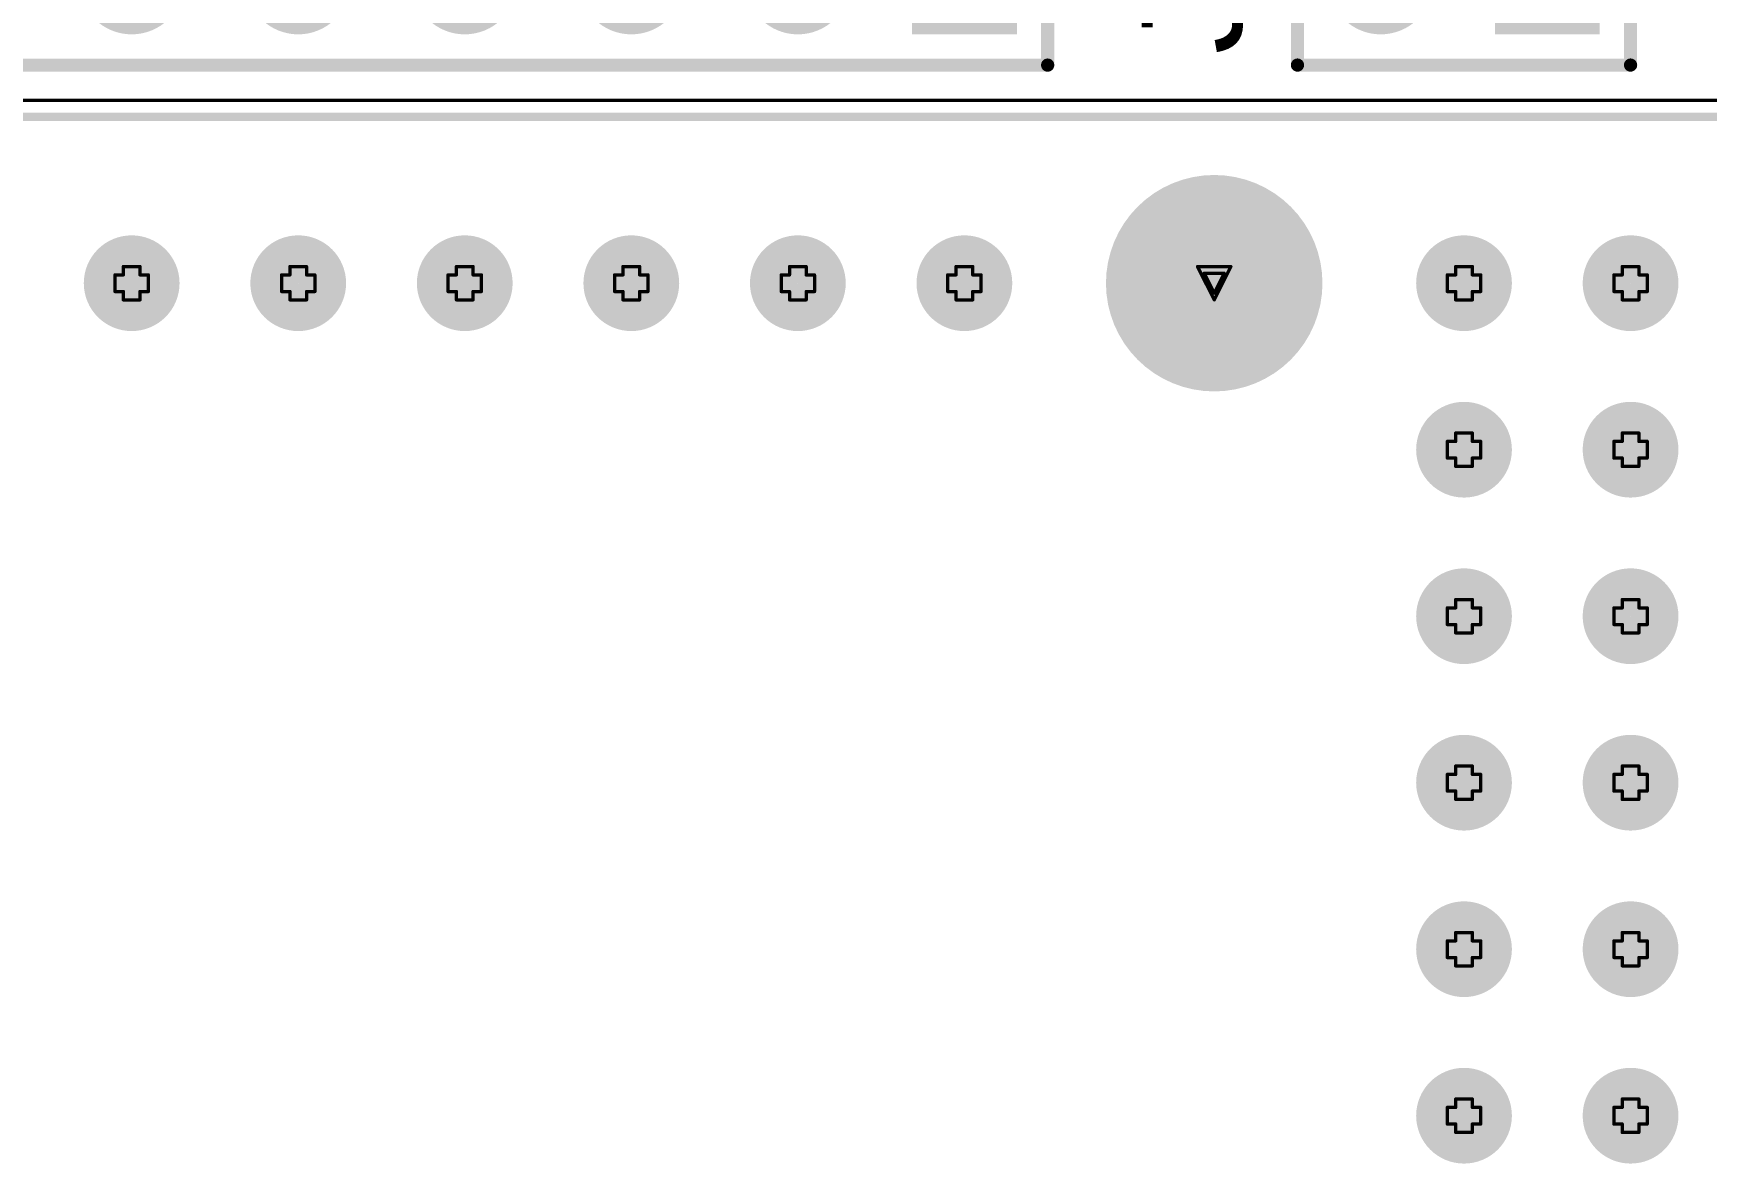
# Model space of a CAD drawing. Header units: millimetres. Extents: x 3.26 to 13.14, y 5.38 to 10.83.
# Drawn here: x 6.451 to 7.456, y 8.29 to 8.969 of the extents above; entities that cross this region are included whole.
import ezdxf

# ---------------------------------------------------------------- set-up
doc = ezdxf.new("R2010")
doc.units = ezdxf.units.MM
doc.header["$MEASUREMENT"] = 0
for name, color, linetype in [('BottomLayer', 5, 'Continuous'), ('BottomSolder', 6, 'Continuous'), ('DrillDrawing', 1, 'Continuous'), ('Mechanical16', 56, 'Continuous'), ('Mechanical4', 56, 'Continuous'), ('MultiLayer', 9, 'Continuous'), ('PadHoleLayer', 156, 'Continuous'), ('TopLayer', 1, 'Continuous'), ('TopOverlay', 2, 'Continuous'), ('TopSolder', 216, 'Continuous')]:
    doc.layers.add(name, color=color, linetype=linetype)

# ---------------------------------------------------------------- blocks, each defined once
blk = doc.blocks.new('HDR1X8_27')
at = {"layer": 'BottomLayer', "const_width": 0.0295}
for points in [[(0.0852, 0, 1), (0.1148, 0, 1)], [(0.1852, 0, 1), (0.2148, 0, 1)], [(0.2852, 0, 1), (0.3148, 0, 1)], [(0.3852, 0, 1), (0.4148, 0, 1)], [(0.4852, 0, 1), (0.5148, 0, 1)], [(0.5852, 0, 1), (0.6148, 0, 1)], [(0.6852, 0, 1), (0.7148, 0, 1)]]:
    blk.add_lwpolyline(points, format="xyb", close=True, dxfattribs=at)
at = {"layer": 'BottomLayer'}
blk.add_solid([(-0.0295, -0.0295), (0.0295, -0.0295), (-0.0295, 0.0295), (0.0295, 0.0295)], dxfattribs=at)
at = {"layer": 'BottomSolder', "const_width": 0.0315}
for points in [[(0.0842, 0, 1), (0.1158, 0, 1)], [(0.1842, 0, 1), (0.2158, 0, 1)], [(0.2842, 0, 1), (0.3158, 0, 1)], [(0.3842, 0, 1), (0.4158, 0, 1)], [(0.4842, 0, 1), (0.5158, 0, 1)], [(0.5842, 0, 1), (0.6158, 0, 1)], [(0.6842, 0, 1), (0.7158, 0, 1)]]:
    blk.add_lwpolyline(points, format="xyb", close=True, dxfattribs=at)
at = {"layer": 'BottomSolder'}
blk.add_solid([(-0.0315, -0.0315), (0.0315, -0.0315), (-0.0315, 0.0315), (0.0315, 0.0315)], dxfattribs=at)
at = {"layer": 'MultiLayer', "const_width": 0.0295}
for points in [[(0.0852, 0, 1), (0.1148, 0, 1)], [(0.1852, 0, 1), (0.2148, 0, 1)], [(0.2852, 0, 1), (0.3148, 0, 1)], [(0.3852, 0, 1), (0.4148, 0, 1)], [(0.4852, 0, 1), (0.5148, 0, 1)], [(0.5852, 0, 1), (0.6148, 0, 1)], [(0.6852, 0, 1), (0.7148, 0, 1)]]:
    blk.add_lwpolyline(points, format="xyb", close=True, dxfattribs=at)
at = {"layer": 'MultiLayer'}
blk.add_solid([(-0.0295, -0.0295), (0.0295, -0.0295), (-0.0295, 0.0295), (0.0295, 0.0295)], dxfattribs=at)
at = {"layer": 'PadHoleLayer', "const_width": 0.0177}
for points in [[(-0.0089, 0, 1), (0.0089, 0, 1)], [(0.0911, 0, 1), (0.1089, 0, 1)], [(0.1911, 0, 1), (0.2089, 0, 1)], [(0.2911, 0, 1), (0.3089, 0, 1)], [(0.3911, 0, 1), (0.4089, 0, 1)], [(0.4911, 0, 1), (0.5089, 0, 1)], [(0.5911, 0, 1), (0.6089, 0, 1)], [(0.6911, 0, 1), (0.7089, 0, 1)]]:
    blk.add_lwpolyline(points, format="xyb", close=True, dxfattribs=at)
at = {"layer": 'TopLayer', "const_width": 0.0295}
for points in [[(0.0852, 0, 1), (0.1148, 0, 1)], [(0.1852, 0, 1), (0.2148, 0, 1)], [(0.2852, 0, 1), (0.3148, 0, 1)], [(0.3852, 0, 1), (0.4148, 0, 1)], [(0.4852, 0, 1), (0.5148, 0, 1)], [(0.5852, 0, 1), (0.6148, 0, 1)], [(0.6852, 0, 1), (0.7148, 0, 1)]]:
    blk.add_lwpolyline(points, format="xyb", close=True, dxfattribs=at)
at = {"layer": 'TopLayer'}
blk.add_solid([(-0.0295, -0.0295), (0.0295, -0.0295), (-0.0295, 0.0295), (0.0295, 0.0295)], dxfattribs=at)
at = {"layer": 'TopOverlay', "const_width": 0.00787}
for points in [[(0.75, 0.05), (-0.05, 0.05)], [(-0.05, 0.05), (-0.05, -0.05)], [(0.75, 0.05), (0.75, -0.05)], [(0.75, -0.05), (-0.05, -0.05)]]:
    blk.add_lwpolyline(points, dxfattribs=at)
at = {"layer": 'TopOverlay', "const_width": 0.00394}
for points in [[(-0.052, 0.05, 1), (-0.048, 0.05, 1)], [(-0.052, 0.05, 1), (-0.048, 0.05, 1)], [(0.748, 0.05, 1), (0.752, 0.05, 1)], [(0.748, 0.05, 1), (0.752, 0.05, 1)], [(-0.052, -0.05, 1), (-0.048, -0.05, 1)], [(-0.052, -0.05, 1), (-0.048, -0.05, 1)], [(0.748, -0.05, 1), (0.752, -0.05, 1)], [(0.748, -0.05, 1), (0.752, -0.05, 1)]]:
    blk.add_lwpolyline(points, format="xyb", close=True, dxfattribs=at)
at = {"layer": 'TopSolder', "const_width": 0.0315}
for points in [[(0.0842, 0, 1), (0.1158, 0, 1)], [(0.1842, 0, 1), (0.2158, 0, 1)], [(0.2842, 0, 1), (0.3158, 0, 1)], [(0.3842, 0, 1), (0.4158, 0, 1)], [(0.4842, 0, 1), (0.5158, 0, 1)], [(0.5842, 0, 1), (0.6158, 0, 1)], [(0.6842, 0, 1), (0.7158, 0, 1)]]:
    blk.add_lwpolyline(points, format="xyb", close=True, dxfattribs=at)
at = {"layer": 'TopSolder'}
blk.add_solid([(-0.0315, -0.0315), (0.0315, -0.0315), (-0.0315, 0.0315), (0.0315, 0.0315)], dxfattribs=at)
blk = doc.blocks.new('HDR1X2_50')
at = {"layer": 'BottomLayer', "const_width": 0.0295}
blk.add_lwpolyline([(0.0852, 0, 1), (0.1148, 0, 1)], format="xyb", close=True, dxfattribs=at)
at = {"layer": 'BottomLayer'}
blk.add_solid([(-0.0295, -0.0295), (0.0295, -0.0295), (-0.0295, 0.0295), (0.0295, 0.0295)], dxfattribs=at)
at = {"layer": 'BottomSolder', "const_width": 0.0315}
blk.add_lwpolyline([(0.0842, 0, 1), (0.1158, 0, 1)], format="xyb", close=True, dxfattribs=at)
at = {"layer": 'BottomSolder'}
blk.add_solid([(-0.0315, -0.0315), (0.0315, -0.0315), (-0.0315, 0.0315), (0.0315, 0.0315)], dxfattribs=at)
at = {"layer": 'MultiLayer', "const_width": 0.0295}
blk.add_lwpolyline([(0.0852, 0, 1), (0.1148, 0, 1)], format="xyb", close=True, dxfattribs=at)
at = {"layer": 'MultiLayer'}
blk.add_solid([(-0.0295, -0.0295), (0.0295, -0.0295), (-0.0295, 0.0295), (0.0295, 0.0295)], dxfattribs=at)
at = {"layer": 'PadHoleLayer', "const_width": 0.0177}
for points in [[(-0.0089, 0, 1), (0.0089, 0, 1)], [(0.0911, 0, 1), (0.1089, 0, 1)]]:
    blk.add_lwpolyline(points, format="xyb", close=True, dxfattribs=at)
at = {"layer": 'TopLayer', "const_width": 0.0295}
blk.add_lwpolyline([(0.0852, 0, 1), (0.1148, 0, 1)], format="xyb", close=True, dxfattribs=at)
at = {"layer": 'TopLayer'}
blk.add_solid([(-0.0295, -0.0295), (0.0295, -0.0295), (-0.0295, 0.0295), (0.0295, 0.0295)], dxfattribs=at)
at = {"layer": 'TopOverlay', "const_width": 0.00787}
for points in [[(0.15, 0.05), (-0.05, 0.05)], [(-0.05, 0.05), (-0.05, -0.05)], [(0.15, 0.05), (0.15, -0.05)], [(0.15, -0.05), (-0.05, -0.05)]]:
    blk.add_lwpolyline(points, dxfattribs=at)
at = {"layer": 'TopOverlay', "const_width": 0.00394}
for points in [[(-0.052, 0.05, 1), (-0.048, 0.05, 1)], [(-0.052, 0.05, 1), (-0.048, 0.05, 1)], [(0.148, 0.05, 1), (0.152, 0.05, 1)], [(0.148, 0.05, 1), (0.152, 0.05, 1)], [(-0.052, -0.05, 1), (-0.048, -0.05, 1)], [(-0.052, -0.05, 1), (-0.048, -0.05, 1)], [(0.148, -0.05, 1), (0.152, -0.05, 1)], [(0.148, -0.05, 1), (0.152, -0.05, 1)]]:
    blk.add_lwpolyline(points, format="xyb", close=True, dxfattribs=at)
at = {"layer": 'TopSolder', "const_width": 0.0315}
blk.add_lwpolyline([(0.0842, 0, 1), (0.1158, 0, 1)], format="xyb", close=True, dxfattribs=at)
at = {"layer": 'TopSolder'}
blk.add_solid([(-0.0315, -0.0315), (0.0315, -0.0315), (-0.0315, 0.0315), (0.0315, 0.0315)], dxfattribs=at)
blk = doc.blocks.new('_ARDUINO_MEGA2560_REV3___RETAIL_ARDUINO_MEGA2560_REV3___RETAIL_P________65')
at = {"layer": 'BottomLayer'}
for points, const_width in [([(0.9366, -0.9, 1), (0.9634, -0.9, 1)], 0.0267), ([(0.9366, -1, 1), (0.9634, -1, 1)], 0.0267), ([(0.9366, -1.1, 1), (0.9634, -1.1, 1)], 0.0267), ([(0.9366, -1.2, 1), (0.9634, -1.2, 1)], 0.0267), ([(0.9366, -1.3, 1), (0.9634, -1.3, 1)], 0.0267), ([(0.9366, -1.4, 1), (0.9634, -1.4, 1)], 0.0267), ([(0.9185, -1.55, 1), (0.9815, -1.55, 1)], 0.063), ([(0.4366, -1.7, 1), (0.4634, -1.7, 1)], 0.0267), ([(0.5366, -1.7, 1), (0.5634, -1.7, 1)], 0.0267), ([(0.6366, -1.7, 1), (0.6634, -1.7, 1)], 0.0267), ([(0.7366, -1.7, 1), (0.7634, -1.7, 1)], 0.0267), ([(0.8366, -1.7, 1), (0.8634, -1.7, 1)], 0.0267), ([(0.9366, -1.7, 1), (0.9634, -1.7, 1)], 0.0267), ([(0.4366, -1.8, 1), (0.4634, -1.8, 1)], 0.0267), ([(0.5366, -1.8, 1), (0.5634, -1.8, 1)], 0.0267), ([(0.6366, -1.8, 1), (0.6634, -1.8, 1)], 0.0267), ([(0.7366, -1.8, 1), (0.7634, -1.8, 1)], 0.0267), ([(0.8366, -1.8, 1), (0.8634, -1.8, 1)], 0.0267), ([(0.9366, -1.8, 1), (0.9634, -1.8, 1)], 0.0267)]:
    blk.add_lwpolyline(points, format="xyb", close=True, dxfattribs=dict(at, const_width=const_width))
at = {"layer": 'BottomSolder'}
for points, const_width in [([(0.9356, -0.9, 1), (0.9644, -0.9, 1)], 0.0287), ([(0.9356, -1, 1), (0.9644, -1, 1)], 0.0287), ([(0.9356, -1.1, 1), (0.9644, -1.1, 1)], 0.0287), ([(0.9356, -1.2, 1), (0.9644, -1.2, 1)], 0.0287), ([(0.9356, -1.3, 1), (0.9644, -1.3, 1)], 0.0287), ([(0.9356, -1.4, 1), (0.9644, -1.4, 1)], 0.0287), ([(0.9175, -1.55, 1), (0.9825, -1.55, 1)], 0.065), ([(0.4356, -1.7, 1), (0.4644, -1.7, 1)], 0.0287), ([(0.5356, -1.7, 1), (0.5644, -1.7, 1)], 0.0287), ([(0.6356, -1.7, 1), (0.6644, -1.7, 1)], 0.0287), ([(0.7356, -1.7, 1), (0.7644, -1.7, 1)], 0.0287), ([(0.8356, -1.7, 1), (0.8644, -1.7, 1)], 0.0287), ([(0.9356, -1.7, 1), (0.9644, -1.7, 1)], 0.0287), ([(0.4356, -1.8, 1), (0.4644, -1.8, 1)], 0.0287), ([(0.5356, -1.8, 1), (0.5644, -1.8, 1)], 0.0287), ([(0.6356, -1.8, 1), (0.6644, -1.8, 1)], 0.0287), ([(0.7356, -1.8, 1), (0.7644, -1.8, 1)], 0.0287), ([(0.8356, -1.8, 1), (0.8644, -1.8, 1)], 0.0287), ([(0.9356, -1.8, 1), (0.9644, -1.8, 1)], 0.0287)]:
    blk.add_lwpolyline(points, format="xyb", close=True, dxfattribs=dict(at, const_width=const_width))
at = {"layer": 'Mechanical16', "const_width": 0.00197}
blk.add_lwpolyline([(1.0598, 2.0098), (1.0598, -2.0098)], dxfattribs=at)
at = {"layer": 'Mechanical4', "const_width": 0.005}
blk.add_lwpolyline([(1.05, 2), (1.05, -2)], dxfattribs=at)
blk.add_lwpolyline([(1.05, 2), (1.05, -2)], dxfattribs=at)
at = {"layer": 'MultiLayer'}
for points, const_width in [([(0.9366, -0.9, 1), (0.9634, -0.9, 1)], 0.0267), ([(0.9366, -1, 1), (0.9634, -1, 1)], 0.0267), ([(0.9366, -1.1, 1), (0.9634, -1.1, 1)], 0.0267), ([(0.9366, -1.2, 1), (0.9634, -1.2, 1)], 0.0267), ([(0.9366, -1.3, 1), (0.9634, -1.3, 1)], 0.0267), ([(0.9366, -1.4, 1), (0.9634, -1.4, 1)], 0.0267), ([(0.9185, -1.55, 1), (0.9815, -1.55, 1)], 0.063), ([(0.4366, -1.7, 1), (0.4634, -1.7, 1)], 0.0267), ([(0.5366, -1.7, 1), (0.5634, -1.7, 1)], 0.0267), ([(0.6366, -1.7, 1), (0.6634, -1.7, 1)], 0.0267), ([(0.7366, -1.7, 1), (0.7634, -1.7, 1)], 0.0267), ([(0.8366, -1.7, 1), (0.8634, -1.7, 1)], 0.0267), ([(0.9366, -1.7, 1), (0.9634, -1.7, 1)], 0.0267), ([(0.4366, -1.8, 1), (0.4634, -1.8, 1)], 0.0267), ([(0.5366, -1.8, 1), (0.5634, -1.8, 1)], 0.0267), ([(0.6366, -1.8, 1), (0.6634, -1.8, 1)], 0.0267), ([(0.7366, -1.8, 1), (0.7634, -1.8, 1)], 0.0267), ([(0.8366, -1.8, 1), (0.8634, -1.8, 1)], 0.0267), ([(0.9366, -1.8, 1), (0.9634, -1.8, 1)], 0.0267)]:
    blk.add_lwpolyline(points, format="xyb", close=True, dxfattribs=dict(at, const_width=const_width))
at = {"layer": 'PadHoleLayer'}
for points, const_width in [([(0.9416, -0.9, 1), (0.9584, -0.9, 1)], 0.0167), ([(0.9416, -1, 1), (0.9584, -1, 1)], 0.0167), ([(0.9416, -1.1, 1), (0.9584, -1.1, 1)], 0.0167), ([(0.9416, -1.2, 1), (0.9584, -1.2, 1)], 0.0167), ([(0.9416, -1.3, 1), (0.9584, -1.3, 1)], 0.0167), ([(0.9416, -1.4, 1), (0.9584, -1.4, 1)], 0.0167), ([(0.9185, -1.55, 1), (0.9815, -1.55, 1)], 0.063), ([(0.4416, -1.7, 1), (0.4584, -1.7, 1)], 0.0167), ([(0.5416, -1.7, 1), (0.5584, -1.7, 1)], 0.0167), ([(0.6416, -1.7, 1), (0.6584, -1.7, 1)], 0.0167), ([(0.7416, -1.7, 1), (0.7584, -1.7, 1)], 0.0167), ([(0.8416, -1.7, 1), (0.8584, -1.7, 1)], 0.0167), ([(0.9416, -1.7, 1), (0.9584, -1.7, 1)], 0.0167), ([(0.4416, -1.8, 1), (0.4584, -1.8, 1)], 0.0167), ([(0.5416, -1.8, 1), (0.5584, -1.8, 1)], 0.0167), ([(0.6416, -1.8, 1), (0.6584, -1.8, 1)], 0.0167), ([(0.7416, -1.8, 1), (0.7584, -1.8, 1)], 0.0167), ([(0.8416, -1.8, 1), (0.8584, -1.8, 1)], 0.0167), ([(0.9416, -1.8, 1), (0.9584, -1.8, 1)], 0.0167)]:
    blk.add_lwpolyline(points, format="xyb", close=True, dxfattribs=dict(at, const_width=const_width))
at = {"layer": 'TopLayer'}
for points, const_width in [([(0.9366, -0.9, 1), (0.9634, -0.9, 1)], 0.0267), ([(0.9366, -1, 1), (0.9634, -1, 1)], 0.0267), ([(0.9366, -1.1, 1), (0.9634, -1.1, 1)], 0.0267), ([(0.9366, -1.2, 1), (0.9634, -1.2, 1)], 0.0267), ([(0.9366, -1.3, 1), (0.9634, -1.3, 1)], 0.0267), ([(0.9366, -1.4, 1), (0.9634, -1.4, 1)], 0.0267), ([(0.9185, -1.55, 1), (0.9815, -1.55, 1)], 0.063), ([(0.4366, -1.7, 1), (0.4634, -1.7, 1)], 0.0267), ([(0.5366, -1.7, 1), (0.5634, -1.7, 1)], 0.0267), ([(0.6366, -1.7, 1), (0.6634, -1.7, 1)], 0.0267), ([(0.7366, -1.7, 1), (0.7634, -1.7, 1)], 0.0267), ([(0.8366, -1.7, 1), (0.8634, -1.7, 1)], 0.0267), ([(0.9366, -1.7, 1), (0.9634, -1.7, 1)], 0.0267), ([(0.4366, -1.8, 1), (0.4634, -1.8, 1)], 0.0267), ([(0.5366, -1.8, 1), (0.5634, -1.8, 1)], 0.0267), ([(0.6366, -1.8, 1), (0.6634, -1.8, 1)], 0.0267), ([(0.7366, -1.8, 1), (0.7634, -1.8, 1)], 0.0267), ([(0.8366, -1.8, 1), (0.8634, -1.8, 1)], 0.0267), ([(0.9366, -1.8, 1), (0.9634, -1.8, 1)], 0.0267)]:
    blk.add_lwpolyline(points, format="xyb", close=True, dxfattribs=dict(at, const_width=const_width))
at = {"layer": 'TopOverlay', "const_width": 0.005}
blk.add_lwpolyline([(1.05, 2), (1.05, -2)], dxfattribs=at)
at = {"layer": 'TopSolder'}
for points, const_width in [([(0.9356, -0.9, 1), (0.9644, -0.9, 1)], 0.0287), ([(0.9356, -1, 1), (0.9644, -1, 1)], 0.0287), ([(0.9356, -1.1, 1), (0.9644, -1.1, 1)], 0.0287), ([(0.9356, -1.2, 1), (0.9644, -1.2, 1)], 0.0287), ([(0.9356, -1.3, 1), (0.9644, -1.3, 1)], 0.0287), ([(0.9356, -1.4, 1), (0.9644, -1.4, 1)], 0.0287), ([(0.9175, -1.55, 1), (0.9825, -1.55, 1)], 0.065), ([(0.4356, -1.7, 1), (0.4644, -1.7, 1)], 0.0287), ([(0.5356, -1.7, 1), (0.5644, -1.7, 1)], 0.0287), ([(0.6356, -1.7, 1), (0.6644, -1.7, 1)], 0.0287), ([(0.7356, -1.7, 1), (0.7644, -1.7, 1)], 0.0287), ([(0.8356, -1.7, 1), (0.8644, -1.7, 1)], 0.0287), ([(0.9356, -1.7, 1), (0.9644, -1.7, 1)], 0.0287), ([(0.4356, -1.8, 1), (0.4644, -1.8, 1)], 0.0287), ([(0.5356, -1.8, 1), (0.5644, -1.8, 1)], 0.0287), ([(0.6356, -1.8, 1), (0.6644, -1.8, 1)], 0.0287), ([(0.7356, -1.8, 1), (0.7644, -1.8, 1)], 0.0287), ([(0.8356, -1.8, 1), (0.8644, -1.8, 1)], 0.0287), ([(0.9356, -1.8, 1), (0.9644, -1.8, 1)], 0.0287)]:
    blk.add_lwpolyline(points, format="xyb", close=True, dxfattribs=dict(at, const_width=const_width))

msp = doc.modelspace()

# ---------------------------------------------------------------- linework, layer by layer
at = {"layer": 'DrillDrawing', "const_width": 0.002}
for points in [[(6.5, 8.814), (6.5, 8.824)], [(6.5, 8.824), (6.505, 8.824)], [(6.505, 8.824), (6.505, 8.829)], [(6.505, 8.829), (6.515, 8.829)], [(6.515, 8.824), (6.515, 8.829)], [(6.515, 8.824), (6.52, 8.824)], [(6.52, 8.814), (6.52, 8.824)], [(6.6, 8.814), (6.6, 8.824)], [(6.6, 8.824), (6.605, 8.824)], [(6.605, 8.824), (6.605, 8.829)], [(6.605, 8.829), (6.615, 8.829)], [(6.615, 8.824), (6.615, 8.829)], [(6.615, 8.824), (6.62, 8.824)], [(6.62, 8.814), (6.62, 8.824)], [(6.7, 8.814), (6.7, 8.824)], [(6.7, 8.824), (6.705, 8.824)], [(6.705, 8.824), (6.705, 8.829)], [(6.705, 8.829), (6.715, 8.829)], [(6.715, 8.824), (6.715, 8.829)], [(6.715, 8.824), (6.72, 8.824)], [(6.72, 8.814), (6.72, 8.824)], [(6.8, 8.814), (6.8, 8.824)], [(6.8, 8.824), (6.805, 8.824)], [(6.805, 8.824), (6.805, 8.829)], [(6.805, 8.829), (6.815, 8.829)], [(6.815, 8.824), (6.815, 8.829)], [(6.815, 8.824), (6.82, 8.824)], [(6.82, 8.814), (6.82, 8.824)], [(6.9, 8.814), (6.9, 8.824)], [(6.9, 8.824), (6.905, 8.824)], [(6.905, 8.824), (6.905, 8.829)], [(6.905, 8.829), (6.915, 8.829)], [(6.915, 8.824), (6.915, 8.829)], [(6.915, 8.824), (6.92, 8.824)], [(6.92, 8.814), (6.92, 8.824)], [(7, 8.814), (7, 8.824)], [(7, 8.824), (7.005, 8.824)], [(7.005, 8.824), (7.005, 8.829)], [(7.005, 8.829), (7.015, 8.829)], [(7.015, 8.824), (7.015, 8.829)], [(7.015, 8.824), (7.02, 8.824)], [(7.02, 8.814), (7.02, 8.824)], [(7.15, 8.829), (7.17, 8.829)], [(7.15, 8.829), (7.16, 8.809)], [(7.154, 8.825), (7.166, 8.825)], [(7.154, 8.825), (7.16, 8.813)], [(7.16, 8.809), (7.17, 8.829)], [(7.16, 8.813), (7.166, 8.825)], [(7.3, 8.814), (7.3, 8.824)], [(7.3, 8.824), (7.305, 8.824)], [(7.305, 8.824), (7.305, 8.829)], [(7.305, 8.829), (7.315, 8.829)], [(7.315, 8.824), (7.315, 8.829)], [(7.315, 8.824), (7.32, 8.824)], [(7.32, 8.814), (7.32, 8.824)], [(7.4, 8.814), (7.4, 8.824)], [(7.4, 8.824), (7.405, 8.824)], [(7.405, 8.824), (7.405, 8.829)], [(7.405, 8.829), (7.415, 8.829)], [(7.415, 8.824), (7.415, 8.829)], [(7.415, 8.824), (7.42, 8.824)], [(7.42, 8.814), (7.42, 8.824)], [(6.5, 8.814), (6.505, 8.814)], [(6.505, 8.809), (6.505, 8.814)], [(6.515, 8.814), (6.52, 8.814)], [(6.515, 8.809), (6.515, 8.814)], [(6.6, 8.814), (6.605, 8.814)], [(6.605, 8.809), (6.605, 8.814)], [(6.615, 8.814), (6.62, 8.814)], [(6.615, 8.809), (6.615, 8.814)], [(6.7, 8.814), (6.705, 8.814)], [(6.705, 8.809), (6.705, 8.814)], [(6.715, 8.814), (6.72, 8.814)], [(6.715, 8.809), (6.715, 8.814)], [(6.8, 8.814), (6.805, 8.814)], [(6.805, 8.809), (6.805, 8.814)], [(6.815, 8.814), (6.82, 8.814)], [(6.815, 8.809), (6.815, 8.814)], [(6.9, 8.814), (6.905, 8.814)], [(6.905, 8.809), (6.905, 8.814)], [(6.915, 8.814), (6.92, 8.814)], [(6.915, 8.809), (6.915, 8.814)], [(7, 8.814), (7.005, 8.814)], [(7.005, 8.809), (7.005, 8.814)], [(7.015, 8.814), (7.02, 8.814)], [(7.015, 8.809), (7.015, 8.814)], [(7.3, 8.814), (7.305, 8.814)], [(7.305, 8.809), (7.305, 8.814)], [(7.315, 8.814), (7.32, 8.814)], [(7.315, 8.809), (7.315, 8.814)], [(7.4, 8.814), (7.405, 8.814)], [(7.405, 8.809), (7.405, 8.814)], [(7.415, 8.814), (7.42, 8.814)], [(7.415, 8.809), (7.415, 8.814)], [(6.505, 8.809), (6.515, 8.809)], [(6.605, 8.809), (6.615, 8.809)], [(6.705, 8.809), (6.715, 8.809)], [(6.805, 8.809), (6.815, 8.809)], [(6.905, 8.809), (6.915, 8.809)], [(7.005, 8.809), (7.015, 8.809)], [(7.305, 8.809), (7.315, 8.809)], [(7.405, 8.809), (7.415, 8.809)], [(7.305, 8.724), (7.305, 8.729)], [(7.305, 8.729), (7.315, 8.729)], [(7.315, 8.724), (7.315, 8.729)], [(7.405, 8.724), (7.405, 8.729)], [(7.405, 8.729), (7.415, 8.729)], [(7.415, 8.724), (7.415, 8.729)], [(7.3, 8.714), (7.3, 8.724)], [(7.3, 8.724), (7.305, 8.724)], [(7.315, 8.724), (7.32, 8.724)], [(7.32, 8.714), (7.32, 8.724)], [(7.4, 8.714), (7.4, 8.724)], [(7.4, 8.724), (7.405, 8.724)], [(7.415, 8.724), (7.42, 8.724)], [(7.42, 8.714), (7.42, 8.724)], [(7.3, 8.714), (7.305, 8.714)], [(7.305, 8.709), (7.305, 8.714)], [(7.305, 8.709), (7.315, 8.709)], [(7.315, 8.714), (7.32, 8.714)], [(7.315, 8.709), (7.315, 8.714)], [(7.4, 8.714), (7.405, 8.714)], [(7.405, 8.709), (7.405, 8.714)], [(7.405, 8.709), (7.415, 8.709)], [(7.415, 8.714), (7.42, 8.714)], [(7.415, 8.709), (7.415, 8.714)], [(7.305, 8.624), (7.305, 8.629)], [(7.305, 8.629), (7.315, 8.629)], [(7.315, 8.624), (7.315, 8.629)], [(7.405, 8.624), (7.405, 8.629)], [(7.405, 8.629), (7.415, 8.629)], [(7.415, 8.624), (7.415, 8.629)], [(7.3, 8.614), (7.3, 8.624)], [(7.3, 8.624), (7.305, 8.624)], [(7.315, 8.624), (7.32, 8.624)], [(7.32, 8.614), (7.32, 8.624)], [(7.4, 8.614), (7.4, 8.624)], [(7.4, 8.624), (7.405, 8.624)], [(7.415, 8.624), (7.42, 8.624)], [(7.42, 8.614), (7.42, 8.624)], [(7.3, 8.614), (7.305, 8.614)], [(7.305, 8.609), (7.305, 8.614)], [(7.305, 8.609), (7.315, 8.609)], [(7.315, 8.614), (7.32, 8.614)], [(7.315, 8.609), (7.315, 8.614)], [(7.4, 8.614), (7.405, 8.614)], [(7.405, 8.609), (7.405, 8.614)], [(7.405, 8.609), (7.415, 8.609)], [(7.415, 8.614), (7.42, 8.614)], [(7.415, 8.609), (7.415, 8.614)], [(7.305, 8.524), (7.305, 8.529)], [(7.305, 8.529), (7.315, 8.529)], [(7.315, 8.524), (7.315, 8.529)], [(7.405, 8.524), (7.405, 8.529)], [(7.405, 8.529), (7.415, 8.529)], [(7.415, 8.524), (7.415, 8.529)], [(7.3, 8.514), (7.3, 8.524)], [(7.3, 8.524), (7.305, 8.524)], [(7.315, 8.524), (7.32, 8.524)], [(7.32, 8.514), (7.32, 8.524)], [(7.4, 8.514), (7.4, 8.524)], [(7.4, 8.524), (7.405, 8.524)], [(7.415, 8.524), (7.42, 8.524)], [(7.42, 8.514), (7.42, 8.524)], [(7.3, 8.514), (7.305, 8.514)], [(7.305, 8.509), (7.305, 8.514)], [(7.305, 8.509), (7.315, 8.509)], [(7.315, 8.514), (7.32, 8.514)], [(7.315, 8.509), (7.315, 8.514)], [(7.4, 8.514), (7.405, 8.514)], [(7.405, 8.509), (7.405, 8.514)], [(7.405, 8.509), (7.415, 8.509)], [(7.415, 8.514), (7.42, 8.514)], [(7.415, 8.509), (7.415, 8.514)], [(7.305, 8.424), (7.305, 8.429)], [(7.305, 8.429), (7.315, 8.429)], [(7.315, 8.424), (7.315, 8.429)], [(7.405, 8.424), (7.405, 8.429)], [(7.405, 8.429), (7.415, 8.429)], [(7.415, 8.424), (7.415, 8.429)], [(7.3, 8.414), (7.3, 8.424)], [(7.3, 8.424), (7.305, 8.424)], [(7.315, 8.424), (7.32, 8.424)], [(7.32, 8.414), (7.32, 8.424)], [(7.4, 8.414), (7.4, 8.424)], [(7.4, 8.424), (7.405, 8.424)], [(7.415, 8.424), (7.42, 8.424)], [(7.42, 8.414), (7.42, 8.424)], [(7.3, 8.414), (7.305, 8.414)], [(7.305, 8.409), (7.305, 8.414)], [(7.305, 8.409), (7.315, 8.409)], [(7.315, 8.414), (7.32, 8.414)], [(7.315, 8.409), (7.315, 8.414)], [(7.4, 8.414), (7.405, 8.414)], [(7.405, 8.409), (7.405, 8.414)], [(7.405, 8.409), (7.415, 8.409)], [(7.415, 8.414), (7.42, 8.414)], [(7.415, 8.409), (7.415, 8.414)], [(7.305, 8.324), (7.305, 8.329)], [(7.305, 8.329), (7.315, 8.329)], [(7.315, 8.324), (7.315, 8.329)], [(7.405, 8.324), (7.405, 8.329)], [(7.405, 8.329), (7.415, 8.329)], [(7.415, 8.324), (7.415, 8.329)], [(7.3, 8.314), (7.3, 8.324)], [(7.3, 8.324), (7.305, 8.324)], [(7.315, 8.324), (7.32, 8.324)], [(7.32, 8.314), (7.32, 8.324)], [(7.4, 8.314), (7.4, 8.324)], [(7.4, 8.324), (7.405, 8.324)], [(7.415, 8.324), (7.42, 8.324)], [(7.42, 8.314), (7.42, 8.324)], [(7.3, 8.314), (7.305, 8.314)], [(7.305, 8.309), (7.305, 8.314)], [(7.305, 8.309), (7.315, 8.309)], [(7.315, 8.314), (7.32, 8.314)], [(7.315, 8.309), (7.315, 8.314)], [(7.4, 8.314), (7.405, 8.314)], [(7.405, 8.309), (7.405, 8.314)], [(7.405, 8.309), (7.415, 8.309)], [(7.415, 8.314), (7.42, 8.314)], [(7.415, 8.309), (7.415, 8.314)]]:
    msp.add_lwpolyline(points, dxfattribs=at)
at = {"layer": 'DrillDrawing', "const_width": 0.001}
for points in [[(6.4995, 8.824, 1), (6.5005, 8.824, 1)], [(6.4995, 8.824, 1), (6.5005, 8.824, 1)], [(6.5045, 8.829, 1), (6.5055, 8.829, 1)], [(6.5045, 8.829, 1), (6.5055, 8.829, 1)], [(6.5045, 8.824, 1), (6.5055, 8.824, 1)], [(6.5045, 8.824, 1), (6.5055, 8.824, 1)], [(6.5145, 8.829, 1), (6.5155, 8.829, 1)], [(6.5145, 8.829, 1), (6.5155, 8.829, 1)], [(6.5145, 8.824, 1), (6.5155, 8.824, 1)], [(6.5145, 8.824, 1), (6.5155, 8.824, 1)], [(6.5195, 8.824, 1), (6.5205, 8.824, 1)], [(6.5195, 8.824, 1), (6.5205, 8.824, 1)], [(6.5995, 8.824, 1), (6.6005, 8.824, 1)], [(6.5995, 8.824, 1), (6.6005, 8.824, 1)], [(6.6045, 8.829, 1), (6.6055, 8.829, 1)], [(6.6045, 8.829, 1), (6.6055, 8.829, 1)], [(6.6045, 8.824, 1), (6.6055, 8.824, 1)], [(6.6045, 8.824, 1), (6.6055, 8.824, 1)], [(6.6145, 8.829, 1), (6.6155, 8.829, 1)], [(6.6145, 8.829, 1), (6.6155, 8.829, 1)], [(6.6145, 8.824, 1), (6.6155, 8.824, 1)], [(6.6145, 8.824, 1), (6.6155, 8.824, 1)], [(6.6195, 8.824, 1), (6.6205, 8.824, 1)], [(6.6195, 8.824, 1), (6.6205, 8.824, 1)], [(6.6995, 8.824, 1), (6.7005, 8.824, 1)], [(6.6995, 8.824, 1), (6.7005, 8.824, 1)], [(6.7045, 8.829, 1), (6.7055, 8.829, 1)], [(6.7045, 8.829, 1), (6.7055, 8.829, 1)], [(6.7045, 8.824, 1), (6.7055, 8.824, 1)], [(6.7045, 8.824, 1), (6.7055, 8.824, 1)], [(6.7145, 8.829, 1), (6.7155, 8.829, 1)], [(6.7145, 8.829, 1), (6.7155, 8.829, 1)], [(6.7145, 8.824, 1), (6.7155, 8.824, 1)], [(6.7145, 8.824, 1), (6.7155, 8.824, 1)], [(6.7195, 8.824, 1), (6.7205, 8.824, 1)], [(6.7195, 8.824, 1), (6.7205, 8.824, 1)], [(6.7995, 8.824, 1), (6.8005, 8.824, 1)], [(6.7995, 8.824, 1), (6.8005, 8.824, 1)], [(6.8045, 8.829, 1), (6.8055, 8.829, 1)], [(6.8045, 8.829, 1), (6.8055, 8.829, 1)], [(6.8045, 8.824, 1), (6.8055, 8.824, 1)], [(6.8045, 8.824, 1), (6.8055, 8.824, 1)], [(6.8145, 8.829, 1), (6.8155, 8.829, 1)], [(6.8145, 8.829, 1), (6.8155, 8.829, 1)], [(6.8145, 8.824, 1), (6.8155, 8.824, 1)], [(6.8145, 8.824, 1), (6.8155, 8.824, 1)], [(6.8195, 8.824, 1), (6.8205, 8.824, 1)], [(6.8195, 8.824, 1), (6.8205, 8.824, 1)], [(6.8995, 8.824, 1), (6.9005, 8.824, 1)], [(6.8995, 8.824, 1), (6.9005, 8.824, 1)], [(6.9045, 8.829, 1), (6.9055, 8.829, 1)], [(6.9045, 8.829, 1), (6.9055, 8.829, 1)], [(6.9045, 8.824, 1), (6.9055, 8.824, 1)], [(6.9045, 8.824, 1), (6.9055, 8.824, 1)], [(6.9145, 8.829, 1), (6.9155, 8.829, 1)], [(6.9145, 8.829, 1), (6.9155, 8.829, 1)], [(6.9145, 8.824, 1), (6.9155, 8.824, 1)], [(6.9145, 8.824, 1), (6.9155, 8.824, 1)], [(6.9195, 8.824, 1), (6.9205, 8.824, 1)], [(6.9195, 8.824, 1), (6.9205, 8.824, 1)], [(6.9995, 8.824, 1), (7.0005, 8.824, 1)], [(6.9995, 8.824, 1), (7.0005, 8.824, 1)], [(7.0045, 8.829, 1), (7.0055, 8.829, 1)], [(7.0045, 8.829, 1), (7.0055, 8.829, 1)], [(7.0045, 8.824, 1), (7.0055, 8.824, 1)], [(7.0045, 8.824, 1), (7.0055, 8.824, 1)], [(7.0145, 8.829, 1), (7.0155, 8.829, 1)], [(7.0145, 8.829, 1), (7.0155, 8.829, 1)], [(7.0145, 8.824, 1), (7.0155, 8.824, 1)], [(7.0145, 8.824, 1), (7.0155, 8.824, 1)], [(7.0195, 8.824, 1), (7.0205, 8.824, 1)], [(7.0195, 8.824, 1), (7.0205, 8.824, 1)], [(7.1495, 8.829, 1), (7.1505, 8.829, 1)], [(7.1495, 8.829, 1), (7.1505, 8.829, 1)], [(7.1535, 8.825, 1), (7.1545, 8.825, 1)], [(7.1535, 8.825, 1), (7.1545, 8.825, 1)], [(7.1655, 8.825, 1), (7.1665, 8.825, 1)], [(7.1655, 8.825, 1), (7.1665, 8.825, 1)], [(7.1695, 8.829, 1), (7.1705, 8.829, 1)], [(7.1695, 8.829, 1), (7.1705, 8.829, 1)], [(7.2995, 8.824, 1), (7.3005, 8.824, 1)], [(7.2995, 8.824, 1), (7.3005, 8.824, 1)], [(7.3045, 8.829, 1), (7.3055, 8.829, 1)], [(7.3045, 8.829, 1), (7.3055, 8.829, 1)], [(7.3045, 8.824, 1), (7.3055, 8.824, 1)], [(7.3045, 8.824, 1), (7.3055, 8.824, 1)], [(7.3145, 8.829, 1), (7.3155, 8.829, 1)], [(7.3145, 8.829, 1), (7.3155, 8.829, 1)], [(7.3145, 8.824, 1), (7.3155, 8.824, 1)], [(7.3145, 8.824, 1), (7.3155, 8.824, 1)], [(7.3195, 8.824, 1), (7.3205, 8.824, 1)], [(7.3195, 8.824, 1), (7.3205, 8.824, 1)], [(7.3995, 8.824, 1), (7.4005, 8.824, 1)], [(7.3995, 8.824, 1), (7.4005, 8.824, 1)], [(7.4045, 8.829, 1), (7.4055, 8.829, 1)], [(7.4045, 8.829, 1), (7.4055, 8.829, 1)], [(7.4045, 8.824, 1), (7.4055, 8.824, 1)], [(7.4045, 8.824, 1), (7.4055, 8.824, 1)], [(7.4145, 8.829, 1), (7.4155, 8.829, 1)], [(7.4145, 8.829, 1), (7.4155, 8.829, 1)], [(7.4145, 8.824, 1), (7.4155, 8.824, 1)], [(7.4145, 8.824, 1), (7.4155, 8.824, 1)], [(7.4195, 8.824, 1), (7.4205, 8.824, 1)], [(7.4195, 8.824, 1), (7.4205, 8.824, 1)], [(6.4995, 8.814, 1), (6.5005, 8.814, 1)], [(6.4995, 8.814, 1), (6.5005, 8.814, 1)], [(6.5045, 8.814, 1), (6.5055, 8.814, 1)], [(6.5045, 8.814, 1), (6.5055, 8.814, 1)], [(6.5145, 8.814, 1), (6.5155, 8.814, 1)], [(6.5145, 8.814, 1), (6.5155, 8.814, 1)], [(6.5195, 8.814, 1), (6.5205, 8.814, 1)], [(6.5195, 8.814, 1), (6.5205, 8.814, 1)], [(6.5995, 8.814, 1), (6.6005, 8.814, 1)], [(6.5995, 8.814, 1), (6.6005, 8.814, 1)], [(6.6045, 8.814, 1), (6.6055, 8.814, 1)], [(6.6045, 8.814, 1), (6.6055, 8.814, 1)], [(6.6145, 8.814, 1), (6.6155, 8.814, 1)], [(6.6145, 8.814, 1), (6.6155, 8.814, 1)], [(6.6195, 8.814, 1), (6.6205, 8.814, 1)], [(6.6195, 8.814, 1), (6.6205, 8.814, 1)], [(6.6995, 8.814, 1), (6.7005, 8.814, 1)], [(6.6995, 8.814, 1), (6.7005, 8.814, 1)], [(6.7045, 8.814, 1), (6.7055, 8.814, 1)], [(6.7045, 8.814, 1), (6.7055, 8.814, 1)], [(6.7145, 8.814, 1), (6.7155, 8.814, 1)], [(6.7145, 8.814, 1), (6.7155, 8.814, 1)], [(6.7195, 8.814, 1), (6.7205, 8.814, 1)], [(6.7195, 8.814, 1), (6.7205, 8.814, 1)], [(6.7995, 8.814, 1), (6.8005, 8.814, 1)], [(6.7995, 8.814, 1), (6.8005, 8.814, 1)], [(6.8045, 8.814, 1), (6.8055, 8.814, 1)], [(6.8045, 8.814, 1), (6.8055, 8.814, 1)], [(6.8145, 8.814, 1), (6.8155, 8.814, 1)], [(6.8145, 8.814, 1), (6.8155, 8.814, 1)], [(6.8195, 8.814, 1), (6.8205, 8.814, 1)], [(6.8195, 8.814, 1), (6.8205, 8.814, 1)], [(6.8995, 8.814, 1), (6.9005, 8.814, 1)], [(6.8995, 8.814, 1), (6.9005, 8.814, 1)], [(6.9045, 8.814, 1), (6.9055, 8.814, 1)], [(6.9045, 8.814, 1), (6.9055, 8.814, 1)], [(6.9145, 8.814, 1), (6.9155, 8.814, 1)], [(6.9145, 8.814, 1), (6.9155, 8.814, 1)], [(6.9195, 8.814, 1), (6.9205, 8.814, 1)], [(6.9195, 8.814, 1), (6.9205, 8.814, 1)], [(6.9995, 8.814, 1), (7.0005, 8.814, 1)], [(6.9995, 8.814, 1), (7.0005, 8.814, 1)], [(7.0045, 8.814, 1), (7.0055, 8.814, 1)], [(7.0045, 8.814, 1), (7.0055, 8.814, 1)], [(7.0145, 8.814, 1), (7.0155, 8.814, 1)], [(7.0145, 8.814, 1), (7.0155, 8.814, 1)], [(7.0195, 8.814, 1), (7.0205, 8.814, 1)], [(7.0195, 8.814, 1), (7.0205, 8.814, 1)], [(7.1595, 8.813, 1), (7.1605, 8.813, 1)], [(7.1595, 8.813, 1), (7.1605, 8.813, 1)], [(7.2995, 8.814, 1), (7.3005, 8.814, 1)], [(7.2995, 8.814, 1), (7.3005, 8.814, 1)], [(7.3045, 8.814, 1), (7.3055, 8.814, 1)], [(7.3045, 8.814, 1), (7.3055, 8.814, 1)], [(7.3145, 8.814, 1), (7.3155, 8.814, 1)], [(7.3145, 8.814, 1), (7.3155, 8.814, 1)], [(7.3195, 8.814, 1), (7.3205, 8.814, 1)], [(7.3195, 8.814, 1), (7.3205, 8.814, 1)], [(7.3995, 8.814, 1), (7.4005, 8.814, 1)], [(7.3995, 8.814, 1), (7.4005, 8.814, 1)], [(7.4045, 8.814, 1), (7.4055, 8.814, 1)], [(7.4045, 8.814, 1), (7.4055, 8.814, 1)], [(7.4145, 8.814, 1), (7.4155, 8.814, 1)], [(7.4145, 8.814, 1), (7.4155, 8.814, 1)], [(7.4195, 8.814, 1), (7.4205, 8.814, 1)], [(7.4195, 8.814, 1), (7.4205, 8.814, 1)], [(6.5045, 8.809, 1), (6.5055, 8.809, 1)], [(6.5045, 8.809, 1), (6.5055, 8.809, 1)], [(6.5145, 8.809, 1), (6.5155, 8.809, 1)], [(6.5145, 8.809, 1), (6.5155, 8.809, 1)], [(6.6045, 8.809, 1), (6.6055, 8.809, 1)], [(6.6045, 8.809, 1), (6.6055, 8.809, 1)], [(6.6145, 8.809, 1), (6.6155, 8.809, 1)], [(6.6145, 8.809, 1), (6.6155, 8.809, 1)], [(6.7045, 8.809, 1), (6.7055, 8.809, 1)], [(6.7045, 8.809, 1), (6.7055, 8.809, 1)], [(6.7145, 8.809, 1), (6.7155, 8.809, 1)], [(6.7145, 8.809, 1), (6.7155, 8.809, 1)], [(6.8045, 8.809, 1), (6.8055, 8.809, 1)], [(6.8045, 8.809, 1), (6.8055, 8.809, 1)], [(6.8145, 8.809, 1), (6.8155, 8.809, 1)], [(6.8145, 8.809, 1), (6.8155, 8.809, 1)], [(6.9045, 8.809, 1), (6.9055, 8.809, 1)], [(6.9045, 8.809, 1), (6.9055, 8.809, 1)], [(6.9145, 8.809, 1), (6.9155, 8.809, 1)], [(6.9145, 8.809, 1), (6.9155, 8.809, 1)], [(7.0045, 8.809, 1), (7.0055, 8.809, 1)], [(7.0045, 8.809, 1), (7.0055, 8.809, 1)], [(7.0145, 8.809, 1), (7.0155, 8.809, 1)], [(7.0145, 8.809, 1), (7.0155, 8.809, 1)], [(7.1595, 8.809, 1), (7.1605, 8.809, 1)], [(7.1595, 8.809, 1), (7.1605, 8.809, 1)], [(7.3045, 8.809, 1), (7.3055, 8.809, 1)], [(7.3045, 8.809, 1), (7.3055, 8.809, 1)], [(7.3145, 8.809, 1), (7.3155, 8.809, 1)], [(7.3145, 8.809, 1), (7.3155, 8.809, 1)], [(7.4045, 8.809, 1), (7.4055, 8.809, 1)], [(7.4045, 8.809, 1), (7.4055, 8.809, 1)], [(7.4145, 8.809, 1), (7.4155, 8.809, 1)], [(7.4145, 8.809, 1), (7.4155, 8.809, 1)], [(7.3045, 8.729, 1), (7.3055, 8.729, 1)], [(7.3045, 8.729, 1), (7.3055, 8.729, 1)], [(7.3145, 8.729, 1), (7.3155, 8.729, 1)], [(7.3145, 8.729, 1), (7.3155, 8.729, 1)], [(7.4045, 8.729, 1), (7.4055, 8.729, 1)], [(7.4045, 8.729, 1), (7.4055, 8.729, 1)], [(7.4145, 8.729, 1), (7.4155, 8.729, 1)], [(7.4145, 8.729, 1), (7.4155, 8.729, 1)], [(7.2995, 8.724, 1), (7.3005, 8.724, 1)], [(7.2995, 8.724, 1), (7.3005, 8.724, 1)], [(7.3045, 8.724, 1), (7.3055, 8.724, 1)], [(7.3045, 8.724, 1), (7.3055, 8.724, 1)], [(7.3145, 8.724, 1), (7.3155, 8.724, 1)], [(7.3145, 8.724, 1), (7.3155, 8.724, 1)], [(7.3195, 8.724, 1), (7.3205, 8.724, 1)], [(7.3195, 8.724, 1), (7.3205, 8.724, 1)], [(7.3995, 8.724, 1), (7.4005, 8.724, 1)], [(7.3995, 8.724, 1), (7.4005, 8.724, 1)], [(7.4045, 8.724, 1), (7.4055, 8.724, 1)], [(7.4045, 8.724, 1), (7.4055, 8.724, 1)], [(7.4145, 8.724, 1), (7.4155, 8.724, 1)], [(7.4145, 8.724, 1), (7.4155, 8.724, 1)], [(7.4195, 8.724, 1), (7.4205, 8.724, 1)], [(7.4195, 8.724, 1), (7.4205, 8.724, 1)], [(7.2995, 8.714, 1), (7.3005, 8.714, 1)], [(7.2995, 8.714, 1), (7.3005, 8.714, 1)], [(7.3045, 8.714, 1), (7.3055, 8.714, 1)], [(7.3045, 8.714, 1), (7.3055, 8.714, 1)], [(7.3045, 8.709, 1), (7.3055, 8.709, 1)], [(7.3045, 8.709, 1), (7.3055, 8.709, 1)], [(7.3145, 8.714, 1), (7.3155, 8.714, 1)], [(7.3145, 8.714, 1), (7.3155, 8.714, 1)], [(7.3145, 8.709, 1), (7.3155, 8.709, 1)], [(7.3145, 8.709, 1), (7.3155, 8.709, 1)], [(7.3195, 8.714, 1), (7.3205, 8.714, 1)], [(7.3195, 8.714, 1), (7.3205, 8.714, 1)], [(7.3995, 8.714, 1), (7.4005, 8.714, 1)], [(7.3995, 8.714, 1), (7.4005, 8.714, 1)], [(7.4045, 8.714, 1), (7.4055, 8.714, 1)], [(7.4045, 8.714, 1), (7.4055, 8.714, 1)], [(7.4045, 8.709, 1), (7.4055, 8.709, 1)], [(7.4045, 8.709, 1), (7.4055, 8.709, 1)], [(7.4145, 8.714, 1), (7.4155, 8.714, 1)], [(7.4145, 8.714, 1), (7.4155, 8.714, 1)], [(7.4145, 8.709, 1), (7.4155, 8.709, 1)], [(7.4145, 8.709, 1), (7.4155, 8.709, 1)], [(7.4195, 8.714, 1), (7.4205, 8.714, 1)], [(7.4195, 8.714, 1), (7.4205, 8.714, 1)], [(7.3045, 8.629, 1), (7.3055, 8.629, 1)], [(7.3045, 8.629, 1), (7.3055, 8.629, 1)], [(7.3145, 8.629, 1), (7.3155, 8.629, 1)], [(7.3145, 8.629, 1), (7.3155, 8.629, 1)], [(7.4045, 8.629, 1), (7.4055, 8.629, 1)], [(7.4045, 8.629, 1), (7.4055, 8.629, 1)], [(7.4145, 8.629, 1), (7.4155, 8.629, 1)], [(7.4145, 8.629, 1), (7.4155, 8.629, 1)], [(7.2995, 8.624, 1), (7.3005, 8.624, 1)], [(7.2995, 8.624, 1), (7.3005, 8.624, 1)], [(7.3045, 8.624, 1), (7.3055, 8.624, 1)], [(7.3045, 8.624, 1), (7.3055, 8.624, 1)], [(7.3145, 8.624, 1), (7.3155, 8.624, 1)], [(7.3145, 8.624, 1), (7.3155, 8.624, 1)], [(7.3195, 8.624, 1), (7.3205, 8.624, 1)], [(7.3195, 8.624, 1), (7.3205, 8.624, 1)], [(7.3995, 8.624, 1), (7.4005, 8.624, 1)], [(7.3995, 8.624, 1), (7.4005, 8.624, 1)], [(7.4045, 8.624, 1), (7.4055, 8.624, 1)], [(7.4045, 8.624, 1), (7.4055, 8.624, 1)], [(7.4145, 8.624, 1), (7.4155, 8.624, 1)], [(7.4145, 8.624, 1), (7.4155, 8.624, 1)], [(7.4195, 8.624, 1), (7.4205, 8.624, 1)], [(7.4195, 8.624, 1), (7.4205, 8.624, 1)], [(7.2995, 8.614, 1), (7.3005, 8.614, 1)], [(7.2995, 8.614, 1), (7.3005, 8.614, 1)], [(7.3045, 8.614, 1), (7.3055, 8.614, 1)], [(7.3045, 8.614, 1), (7.3055, 8.614, 1)], [(7.3045, 8.609, 1), (7.3055, 8.609, 1)], [(7.3045, 8.609, 1), (7.3055, 8.609, 1)], [(7.3145, 8.614, 1), (7.3155, 8.614, 1)], [(7.3145, 8.614, 1), (7.3155, 8.614, 1)], [(7.3145, 8.609, 1), (7.3155, 8.609, 1)], [(7.3145, 8.609, 1), (7.3155, 8.609, 1)], [(7.3195, 8.614, 1), (7.3205, 8.614, 1)], [(7.3195, 8.614, 1), (7.3205, 8.614, 1)], [(7.3995, 8.614, 1), (7.4005, 8.614, 1)], [(7.3995, 8.614, 1), (7.4005, 8.614, 1)], [(7.4045, 8.614, 1), (7.4055, 8.614, 1)], [(7.4045, 8.614, 1), (7.4055, 8.614, 1)], [(7.4045, 8.609, 1), (7.4055, 8.609, 1)], [(7.4045, 8.609, 1), (7.4055, 8.609, 1)], [(7.4145, 8.614, 1), (7.4155, 8.614, 1)], [(7.4145, 8.614, 1), (7.4155, 8.614, 1)], [(7.4145, 8.609, 1), (7.4155, 8.609, 1)], [(7.4145, 8.609, 1), (7.4155, 8.609, 1)], [(7.4195, 8.614, 1), (7.4205, 8.614, 1)], [(7.4195, 8.614, 1), (7.4205, 8.614, 1)], [(7.3045, 8.529, 1), (7.3055, 8.529, 1)], [(7.3045, 8.529, 1), (7.3055, 8.529, 1)], [(7.3145, 8.529, 1), (7.3155, 8.529, 1)], [(7.3145, 8.529, 1), (7.3155, 8.529, 1)], [(7.4045, 8.529, 1), (7.4055, 8.529, 1)], [(7.4045, 8.529, 1), (7.4055, 8.529, 1)], [(7.4145, 8.529, 1), (7.4155, 8.529, 1)], [(7.4145, 8.529, 1), (7.4155, 8.529, 1)], [(7.2995, 8.524, 1), (7.3005, 8.524, 1)], [(7.2995, 8.524, 1), (7.3005, 8.524, 1)], [(7.3045, 8.524, 1), (7.3055, 8.524, 1)], [(7.3045, 8.524, 1), (7.3055, 8.524, 1)], [(7.3145, 8.524, 1), (7.3155, 8.524, 1)], [(7.3145, 8.524, 1), (7.3155, 8.524, 1)], [(7.3195, 8.524, 1), (7.3205, 8.524, 1)], [(7.3195, 8.524, 1), (7.3205, 8.524, 1)], [(7.3995, 8.524, 1), (7.4005, 8.524, 1)], [(7.3995, 8.524, 1), (7.4005, 8.524, 1)], [(7.4045, 8.524, 1), (7.4055, 8.524, 1)], [(7.4045, 8.524, 1), (7.4055, 8.524, 1)], [(7.4145, 8.524, 1), (7.4155, 8.524, 1)], [(7.4145, 8.524, 1), (7.4155, 8.524, 1)], [(7.4195, 8.524, 1), (7.4205, 8.524, 1)], [(7.4195, 8.524, 1), (7.4205, 8.524, 1)], [(7.2995, 8.514, 1), (7.3005, 8.514, 1)], [(7.2995, 8.514, 1), (7.3005, 8.514, 1)], [(7.3045, 8.514, 1), (7.3055, 8.514, 1)], [(7.3045, 8.514, 1), (7.3055, 8.514, 1)], [(7.3045, 8.509, 1), (7.3055, 8.509, 1)], [(7.3045, 8.509, 1), (7.3055, 8.509, 1)], [(7.3145, 8.514, 1), (7.3155, 8.514, 1)], [(7.3145, 8.514, 1), (7.3155, 8.514, 1)], [(7.3145, 8.509, 1), (7.3155, 8.509, 1)], [(7.3145, 8.509, 1), (7.3155, 8.509, 1)], [(7.3195, 8.514, 1), (7.3205, 8.514, 1)], [(7.3195, 8.514, 1), (7.3205, 8.514, 1)], [(7.3995, 8.514, 1), (7.4005, 8.514, 1)], [(7.3995, 8.514, 1), (7.4005, 8.514, 1)], [(7.4045, 8.514, 1), (7.4055, 8.514, 1)], [(7.4045, 8.514, 1), (7.4055, 8.514, 1)], [(7.4045, 8.509, 1), (7.4055, 8.509, 1)], [(7.4045, 8.509, 1), (7.4055, 8.509, 1)], [(7.4145, 8.514, 1), (7.4155, 8.514, 1)], [(7.4145, 8.514, 1), (7.4155, 8.514, 1)], [(7.4145, 8.509, 1), (7.4155, 8.509, 1)], [(7.4145, 8.509, 1), (7.4155, 8.509, 1)], [(7.4195, 8.514, 1), (7.4205, 8.514, 1)], [(7.4195, 8.514, 1), (7.4205, 8.514, 1)], [(7.3045, 8.429, 1), (7.3055, 8.429, 1)], [(7.3045, 8.429, 1), (7.3055, 8.429, 1)], [(7.3145, 8.429, 1), (7.3155, 8.429, 1)], [(7.3145, 8.429, 1), (7.3155, 8.429, 1)], [(7.4045, 8.429, 1), (7.4055, 8.429, 1)], [(7.4045, 8.429, 1), (7.4055, 8.429, 1)], [(7.4145, 8.429, 1), (7.4155, 8.429, 1)], [(7.4145, 8.429, 1), (7.4155, 8.429, 1)], [(7.2995, 8.424, 1), (7.3005, 8.424, 1)], [(7.2995, 8.424, 1), (7.3005, 8.424, 1)], [(7.3045, 8.424, 1), (7.3055, 8.424, 1)], [(7.3045, 8.424, 1), (7.3055, 8.424, 1)], [(7.3145, 8.424, 1), (7.3155, 8.424, 1)], [(7.3145, 8.424, 1), (7.3155, 8.424, 1)], [(7.3195, 8.424, 1), (7.3205, 8.424, 1)], [(7.3195, 8.424, 1), (7.3205, 8.424, 1)], [(7.3995, 8.424, 1), (7.4005, 8.424, 1)], [(7.3995, 8.424, 1), (7.4005, 8.424, 1)], [(7.4045, 8.424, 1), (7.4055, 8.424, 1)], [(7.4045, 8.424, 1), (7.4055, 8.424, 1)], [(7.4145, 8.424, 1), (7.4155, 8.424, 1)], [(7.4145, 8.424, 1), (7.4155, 8.424, 1)], [(7.4195, 8.424, 1), (7.4205, 8.424, 1)], [(7.4195, 8.424, 1), (7.4205, 8.424, 1)], [(7.2995, 8.414, 1), (7.3005, 8.414, 1)], [(7.2995, 8.414, 1), (7.3005, 8.414, 1)], [(7.3045, 8.414, 1), (7.3055, 8.414, 1)], [(7.3045, 8.414, 1), (7.3055, 8.414, 1)], [(7.3045, 8.409, 1), (7.3055, 8.409, 1)], [(7.3045, 8.409, 1), (7.3055, 8.409, 1)], [(7.3145, 8.414, 1), (7.3155, 8.414, 1)], [(7.3145, 8.414, 1), (7.3155, 8.414, 1)], [(7.3145, 8.409, 1), (7.3155, 8.409, 1)], [(7.3145, 8.409, 1), (7.3155, 8.409, 1)], [(7.3195, 8.414, 1), (7.3205, 8.414, 1)], [(7.3195, 8.414, 1), (7.3205, 8.414, 1)], [(7.3995, 8.414, 1), (7.4005, 8.414, 1)], [(7.3995, 8.414, 1), (7.4005, 8.414, 1)], [(7.4045, 8.414, 1), (7.4055, 8.414, 1)], [(7.4045, 8.414, 1), (7.4055, 8.414, 1)], [(7.4045, 8.409, 1), (7.4055, 8.409, 1)], [(7.4045, 8.409, 1), (7.4055, 8.409, 1)], [(7.4145, 8.414, 1), (7.4155, 8.414, 1)], [(7.4145, 8.414, 1), (7.4155, 8.414, 1)], [(7.4145, 8.409, 1), (7.4155, 8.409, 1)], [(7.4145, 8.409, 1), (7.4155, 8.409, 1)], [(7.4195, 8.414, 1), (7.4205, 8.414, 1)], [(7.4195, 8.414, 1), (7.4205, 8.414, 1)], [(7.3045, 8.329, 1), (7.3055, 8.329, 1)], [(7.3045, 8.329, 1), (7.3055, 8.329, 1)], [(7.3145, 8.329, 1), (7.3155, 8.329, 1)], [(7.3145, 8.329, 1), (7.3155, 8.329, 1)], [(7.4045, 8.329, 1), (7.4055, 8.329, 1)], [(7.4045, 8.329, 1), (7.4055, 8.329, 1)], [(7.4145, 8.329, 1), (7.4155, 8.329, 1)], [(7.4145, 8.329, 1), (7.4155, 8.329, 1)], [(7.2995, 8.324, 1), (7.3005, 8.324, 1)], [(7.2995, 8.324, 1), (7.3005, 8.324, 1)], [(7.3045, 8.324, 1), (7.3055, 8.324, 1)], [(7.3045, 8.324, 1), (7.3055, 8.324, 1)], [(7.3145, 8.324, 1), (7.3155, 8.324, 1)], [(7.3145, 8.324, 1), (7.3155, 8.324, 1)], [(7.3195, 8.324, 1), (7.3205, 8.324, 1)], [(7.3195, 8.324, 1), (7.3205, 8.324, 1)], [(7.3995, 8.324, 1), (7.4005, 8.324, 1)], [(7.3995, 8.324, 1), (7.4005, 8.324, 1)], [(7.4045, 8.324, 1), (7.4055, 8.324, 1)], [(7.4045, 8.324, 1), (7.4055, 8.324, 1)], [(7.4145, 8.324, 1), (7.4155, 8.324, 1)], [(7.4145, 8.324, 1), (7.4155, 8.324, 1)], [(7.4195, 8.324, 1), (7.4205, 8.324, 1)], [(7.4195, 8.324, 1), (7.4205, 8.324, 1)], [(7.2995, 8.314, 1), (7.3005, 8.314, 1)], [(7.2995, 8.314, 1), (7.3005, 8.314, 1)], [(7.3045, 8.314, 1), (7.3055, 8.314, 1)], [(7.3045, 8.314, 1), (7.3055, 8.314, 1)], [(7.3045, 8.309, 1), (7.3055, 8.309, 1)], [(7.3045, 8.309, 1), (7.3055, 8.309, 1)], [(7.3145, 8.314, 1), (7.3155, 8.314, 1)], [(7.3145, 8.314, 1), (7.3155, 8.314, 1)], [(7.3145, 8.309, 1), (7.3155, 8.309, 1)], [(7.3145, 8.309, 1), (7.3155, 8.309, 1)], [(7.3195, 8.314, 1), (7.3205, 8.314, 1)], [(7.3195, 8.314, 1), (7.3205, 8.314, 1)], [(7.3995, 8.314, 1), (7.4005, 8.314, 1)], [(7.3995, 8.314, 1), (7.4005, 8.314, 1)], [(7.4045, 8.314, 1), (7.4055, 8.314, 1)], [(7.4045, 8.314, 1), (7.4055, 8.314, 1)], [(7.4045, 8.309, 1), (7.4055, 8.309, 1)], [(7.4045, 8.309, 1), (7.4055, 8.309, 1)], [(7.4145, 8.314, 1), (7.4155, 8.314, 1)], [(7.4145, 8.314, 1), (7.4155, 8.314, 1)], [(7.4145, 8.309, 1), (7.4155, 8.309, 1)], [(7.4145, 8.309, 1), (7.4155, 8.309, 1)], [(7.4195, 8.314, 1), (7.4205, 8.314, 1)], [(7.4195, 8.314, 1), (7.4205, 8.314, 1)]]:
    msp.add_lwpolyline(points, format="xyb", close=True, dxfattribs=at)

# ---------------------------------------------------------------- block references
for name, p, rotation in [('HDR1X8_27', (7.01, 9), 180), ('HDR1X2_50', (7.36, 9), 180), ('_ARDUINO_MEGA2560_REV3___RETAIL_ARDUINO_MEGA2560_REV3___RETAIL_P________65', (5.61, 7.869), 90)]:
    msp.add_blockref(name, p, dxfattribs=dict(rotation=rotation))

# ---------------------------------------------------------------- texts
at = {"layer": 'TopOverlay'}
msp.add_text('J3', height=0.06, rotation=90, dxfattribs=at).set_placement((7.1765, 8.9565))

doc.saveas('drawing.dxf')
